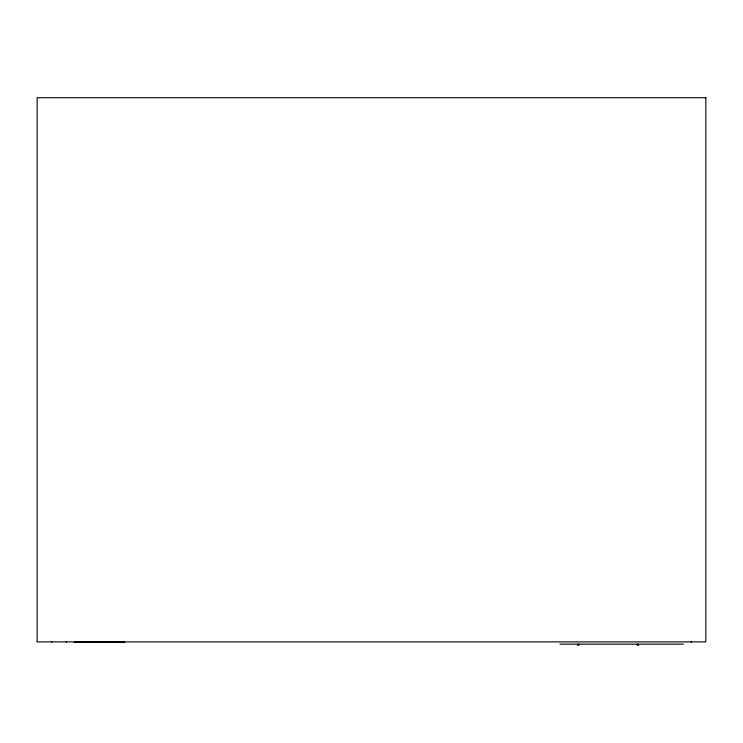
<?xml version="1.0" encoding="UTF-8"?>
<svg xmlns="http://www.w3.org/2000/svg" width="743" height="743" viewBox="0 0 743 743"><rect width="100%" height="100%" fill="white"/><g stroke="black" fill="none" stroke-linecap="round" stroke-linejoin="round"><path stroke-width="1.11" d="M74.179 642.008L125.01 642.008M559.99 644.144L683.411 644.144M691.269 641.627L691.269 642.212M638.506 644.144L638.506 645.268L637.234 645.268L637.234 644.144M578.862 644.144L578.862 645.268L577.599 645.268L577.599 644.144M66.322 641.627L66.322 642.212M51.731 641.627L51.731 642.212M705.85 97.732L37.15 97.732L37.15 641.896L705.85 641.896L705.85 97.732"/></g></svg>
